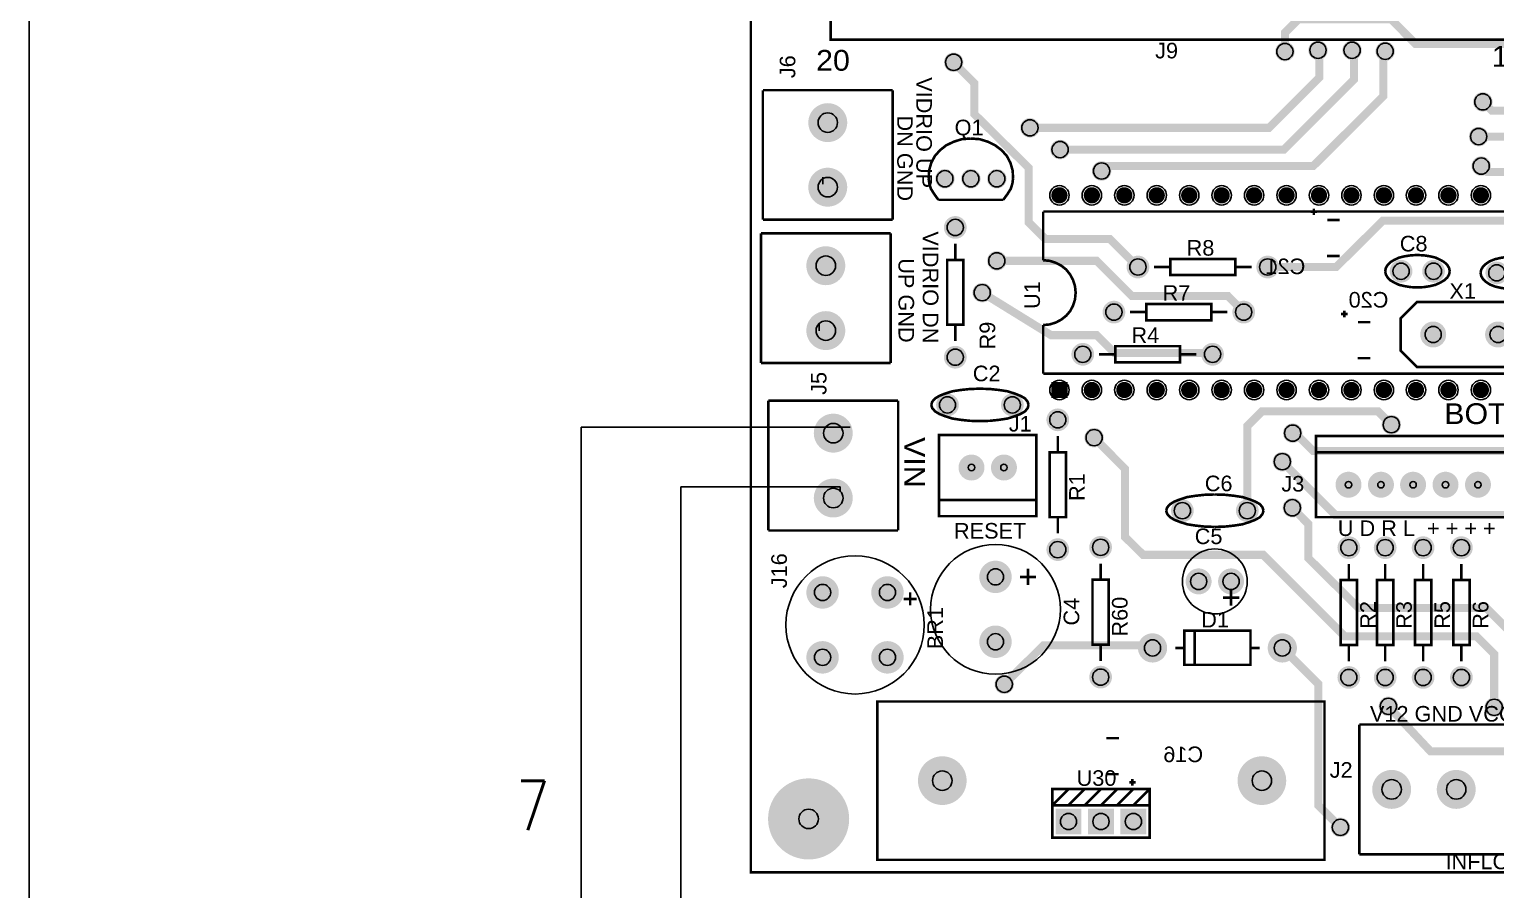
# Model space of a CAD drawing. Header units: inches. Extents: x 15 to 148, y 10 to 111.
# Drawn here: x 126.91 to 134.37, y 98.29 to 102.67 of the extents above; entities that cross this region are included whole.
import ezdxf
from ezdxf.enums import TextEntityAlignment as Align

# ---------------------------------------------------------------- set-up
doc = ezdxf.new("R2010")
doc.units = ezdxf.units.IN
doc.header["$MEASUREMENT"] = 0
doc.layers.add('12632256', color=7, linetype='Continuous')
doc.layers.add('BLK_12AWG', color=7, linetype='Continuous')
doc.layers.add('WIRENO', color=5, linetype='Continuous', true_color=0x0000ff)
doc.styles.add('WD', font='romans.shx')

# ---------------------------------------------------------------- blocks, each defined once
blk = doc.blocks.new('EPAD')
at = {"const_width": 0.5}
blk.add_lwpolyline([(-0.25, 0, 1), (0.25, 0, 1)], format="xyb", close=True, dxfattribs=at)
blk = doc.blocks.new('RPAD')
blk.add_trace([(-0.5, -0.5), (-0.5, 0.5), (0.5, -0.5), (0.5, 0.5)])
blk = doc.blocks.new('pcb')
for points, const_width in [([(132.2578, 99.1057), (136.0918, 99.1057), (136.0918, 103.5537), (132.2578, 103.5537), (132.2578, 99.1057)], 0.008), ([(132.5038, 101.6727), (134.6028, 101.6727), (134.6028, 101.9227), (132.5038, 101.9227), (132.5038, 101.6727)], 0.008), ([(133.9038, 101.6357), (133.9038, 101.6937), (133.9458, 101.7357), (134.2308, 101.7357), (134.3058, 101.6597), (134.6948, 101.6597), (134.8408, 101.5137), (135.0488, 101.5137), (135.3088, 101.2547)], 0.025), ([(133.1178, 101.4007), (133.8548, 101.4007), (134.0098, 101.5557), (134.0098, 101.6087), (134.0058, 101.6397)], 0.025), ([(133.2108, 101.3337), (133.9008, 101.3337), (134.1168, 101.5497), (134.1168, 101.6097), (134.1108, 101.6397)], 0.025), ([(133.3388, 101.2677), (133.3538, 101.2827), (133.9908, 101.2827), (134.2068, 101.4977), (134.2068, 101.6307), (134.2128, 101.6367)], 0.025), ([(133.4508, 100.9717), (133.3648, 101.0577), (133.1658, 101.0577), (133.1138, 101.1097), (133.1138, 101.2777), (132.9468, 101.4427), (132.9468, 101.5377), (132.8828, 101.6027)], 0.025), ([(132.6948, 101.5167), (132.2948, 101.5167)], 0.008), ([(132.2948, 101.5167), (132.2948, 101.1177)], 0.008), ([(132.6948, 101.5167), (132.6948, 101.1177)], 0.008), ([(135.1998, 101.2377), (135.1998, 101.2777), (135.0238, 101.4537), (134.5418, 101.4537), (134.5138, 101.4807)], 0.025), ([(132.8058, 101.2437), (132.8068, 101.2687), (132.8138, 101.2927), (132.8248, 101.3137), (132.8408, 101.3317), (132.8598, 101.3467), (132.8828, 101.3577), (132.9078, 101.3657), (132.9358, 101.3677)], 0.008), ([(133.0658, 101.2437), (133.0648, 101.2687), (133.0578, 101.2927), (133.0468, 101.3137), (133.0308, 101.3317), (133.0108, 101.3467), (132.9888, 101.3577), (132.9628, 101.3657), (132.9358, 101.3677)], 0.008), ([(135.1058, 101.2667), (134.9978, 101.3737), (134.5008, 101.3737)], 0.025), ([(134.9948, 101.2647), (134.5268, 101.2647), (134.5088, 101.2827)], 0.025), ([(132.8058, 101.2437), (132.8078, 101.2287), (132.8128, 101.2127), (132.8228, 101.1967), (132.8358, 101.1787)], 0.008), ([(133.0658, 101.2437), (133.0638, 101.2287), (133.0588, 101.2127), (133.0488, 101.1967), (133.0358, 101.1787)], 0.008), ([(132.8358, 101.1787), (133.0358, 101.1787)], 0.008), ([(133.1588, 100.9927), (133.1588, 101.1427)], 0.008), ([(133.1588, 101.1427), (135.1578, 101.1427)], 0.008), ([(134.0028, 101.1417), (133.9828, 101.1417)], 0.008), ([(133.9928, 101.1317), (133.9928, 101.1517)], 0.008), ([(132.6948, 101.1177), (132.2948, 101.1177)], 0.008), ([(133.8508, 100.9717), (134.0618, 100.9717), (134.2058, 101.1147), (134.7668, 101.1147), (134.9148, 100.9677), (135.2388, 100.9677), (135.2768, 100.9727), (135.2768, 100.9297)], 0.025), ([(134.0728, 101.1167), (134.0348, 101.1167)], 0.008), ([(132.6888, 101.0757), (132.2888, 101.0757)], 0.008), ([(132.2888, 101.0757), (132.2888, 100.6757)], 0.008), ([(132.6888, 101.0757), (132.6888, 100.6757)], 0.008), ([(132.8878, 100.9937), (132.8878, 101.0437)], 0.008), ([(134.0728, 101.0057), (134.0338, 101.0057)], 0.008), ([(134.2128, 100.9587), (134.2148, 100.9687), (134.2208, 100.9787), (134.2288, 100.9867), (134.2408, 100.9937), (134.2558, 101.0007), (134.2728, 101.0047), (134.2918, 101.0077), (134.3118, 101.0087)], 0.008), ([(134.4118, 100.9587), (134.4098, 100.9687), (134.4038, 100.9787), (134.3948, 100.9867), (134.3828, 100.9937), (134.3678, 101.0007), (134.3508, 101.0047), (134.3318, 101.0077), (134.3118, 101.0087)], 0.008), ([(134.5068, 100.9537), (134.5088, 100.9637), (134.5148, 100.9737), (134.5238, 100.9817), (134.5358, 100.9897), (134.5508, 100.9957), (134.5678, 100.9997), (134.5868, 101.0027), (134.6068, 101.0037)], 0.008), ([(132.8628, 100.7937), (132.9128, 100.7937), (132.9128, 100.9937), (132.8628, 100.9937), (132.8628, 100.7937)], 0.008), ([(133.0158, 100.9907), (133.3238, 100.9907), (133.4318, 100.8827), (133.7278, 100.8827), (133.7768, 100.8327)], 0.025), ([(133.2588, 100.8927), (133.2568, 100.9127), (133.2508, 100.9317), (133.2418, 100.9487), (133.2298, 100.9637), (133.2148, 100.9757), (133.1978, 100.9847), (133.1788, 100.9907), (133.1588, 100.9927)], 0.008), ([(133.5008, 100.9717), (133.5508, 100.9717)], 0.008), ([(133.5508, 100.9467), (133.7508, 100.9467), (133.7508, 100.9967), (133.5508, 100.9967), (133.5508, 100.9467)], 0.008), ([(133.7508, 100.9717), (133.8008, 100.9717)], 0.008), ([(134.2128, 100.9587), (134.2148, 100.9487), (134.2208, 100.9387), (134.2288, 100.9307), (134.2408, 100.9237), (134.2558, 100.9167), (134.2728, 100.9127), (134.2918, 100.9097), (134.3118, 100.9087)], 0.008), ([(134.4118, 100.9587), (134.4098, 100.9487), (134.4038, 100.9387), (134.3948, 100.9307), (134.3828, 100.9237), (134.3678, 100.9167), (134.3508, 100.9127), (134.3318, 100.9097), (134.3118, 100.9087)], 0.008), ([(134.5068, 100.9537), (134.5088, 100.9437), (134.5148, 100.9337), (134.5238, 100.9257), (134.5358, 100.9177), (134.5508, 100.9117), (134.5678, 100.9077), (134.5868, 100.9047), (134.6068, 100.9037)], 0.008), ([(132.9708, 100.8927), (133.1828, 100.7617), (133.3238, 100.7617), (133.3788, 100.7067), (133.6458, 100.7067), (133.6808, 100.7027)], 0.025), ([(133.2588, 100.8927), (133.2568, 100.8717), (133.2508, 100.8527), (133.2418, 100.8357), (133.2298, 100.8217), (133.2148, 100.8097), (133.1978, 100.8007), (133.1788, 100.7947), (133.1588, 100.7927)], 0.008), ([(133.4268, 100.8327), (133.4768, 100.8327)], 0.008), ([(133.4768, 100.8077), (133.6768, 100.8077), (133.6768, 100.8577), (133.4768, 100.8577), (133.4768, 100.8077)], 0.008), ([(133.6768, 100.8327), (133.7268, 100.8327)], 0.008), ([(134.0968, 100.8267), (134.0768, 100.8267)], 0.008), ([(134.0868, 100.8167), (134.0868, 100.8367)], 0.008), ([(134.3108, 100.8637), (134.6108, 100.8637), (134.6608, 100.8137), (134.6608, 100.7137), (134.6108, 100.6637), (134.3108, 100.6637), (134.2608, 100.7137), (134.2608, 100.8137), (134.3108, 100.8637)], 0.008), ([(132.8878, 100.7437), (132.8878, 100.7937)], 0.008), ([(133.1588, 100.6427), (133.1588, 100.7927)], 0.008), ([(134.1668, 100.8017), (134.1288, 100.8017)], 0.008), ([(133.3308, 100.7027), (133.3808, 100.7027)], 0.008), ([(133.3808, 100.6777), (133.5808, 100.6777), (133.5808, 100.7277), (133.3808, 100.7277), (133.3808, 100.6777)], 0.008), ([(133.5808, 100.7027), (133.6308, 100.7027)], 0.008), ([(134.1668, 100.6907), (134.1278, 100.6907)], 0.008), ([(132.6888, 100.6757), (132.2888, 100.6757)], 0.008), ([(133.1588, 100.6427), (135.1578, 100.6427)], 0.008), ([(132.7118, 100.5597), (132.3118, 100.5597)], 0.008), ([(132.3118, 100.5597), (132.3118, 100.1597)], 0.008), ([(132.7118, 100.5597), (132.7118, 100.1597)], 0.008), ([(132.8138, 100.5467), (132.8168, 100.5567), (132.8258, 100.5667), (132.8388, 100.5747), (132.8568, 100.5817), (132.8788, 100.5887), (132.9048, 100.5927), (132.9328, 100.5957), (132.9638, 100.5967)], 0.008), ([(133.1138, 100.5467), (133.1108, 100.5567), (133.1028, 100.5667), (133.0888, 100.5747), (133.0708, 100.5817), (133.0488, 100.5887), (133.0228, 100.5927), (132.9948, 100.5957), (132.9638, 100.5967)], 0.008), ([(132.8138, 100.5467), (132.8168, 100.5367), (132.8258, 100.5267), (132.8388, 100.5187), (132.8568, 100.5117), (132.8788, 100.5047), (132.9048, 100.5007), (132.9328, 100.4977), (132.9638, 100.4967)], 0.008), ([(133.1138, 100.5467), (133.1108, 100.5367), (133.1028, 100.5267), (133.0888, 100.5187), (133.0708, 100.5117), (133.0488, 100.5047), (133.0228, 100.5007), (132.9948, 100.4977), (132.9638, 100.4967)], 0.008), ([(133.7878, 100.2207), (133.7878, 100.4817), (133.8328, 100.5267), (134.1908, 100.5267), (134.2318, 100.4857)], 0.025), ([(135.0148, 100.2977), (134.9158, 100.2977), (134.8088, 100.4047), (133.9908, 100.4047), (133.9358, 100.4597), (133.9278, 100.4597)], 0.025), ([(132.8378, 100.2037), (133.1378, 100.2037), (133.1378, 100.4537), (132.8378, 100.4537), (132.8378, 100.2037)], 0.008), ([(133.2038, 100.4507), (133.2038, 100.4007)], 0.008), ([(134.5488, 99.6147), (134.5488, 99.7787), (134.4938, 99.8337), (134.0878, 99.8337), (133.8368, 100.0847), (133.4668, 100.0847), (133.4108, 100.1397), (133.4108, 100.3497), (133.3158, 100.4457)], 0.025), ([(133.9998, 100.2007), (134.8988, 100.2007), (134.8988, 100.4507), (133.9998, 100.4507), (133.9998, 100.2007)], 0.008), ([(133.1788, 100.2007), (133.2288, 100.2007), (133.2288, 100.4007), (133.1788, 100.4007), (133.1788, 100.2007)], 0.008), ([(133.8958, 100.3717), (134.0588, 100.2077), (135.1848, 100.2077)], 0.025), ([(133.9998, 100.4007), (134.8988, 100.4007)], 0.008), ([(133.1378, 100.2537), (132.8378, 100.2537)], 0.008), ([(133.5378, 100.2207), (133.5408, 100.2307), (133.5498, 100.2407), (133.5628, 100.2487), (133.5808, 100.2557), (133.6028, 100.2627), (133.6288, 100.2667), (133.6568, 100.2697), (133.6878, 100.2707)], 0.008), ([(133.8378, 100.2207), (133.8348, 100.2307), (133.8268, 100.2407), (133.8128, 100.2487), (133.7948, 100.2557), (133.7728, 100.2627), (133.7468, 100.2667), (133.7188, 100.2697), (133.6878, 100.2707)], 0.008), ([(135.4688, 99.6277), (134.8178, 99.6277), (134.5248, 99.9207), (134.1308, 99.9207), (133.9758, 100.0747), (133.9758, 100.1797), (133.9268, 100.2297)], 0.025), ([(133.2038, 100.2007), (133.2038, 100.1507)], 0.008), ([(133.5378, 100.2207), (133.5408, 100.2107), (133.5498, 100.2007), (133.5628, 100.1927), (133.5808, 100.1857), (133.6028, 100.1787), (133.6288, 100.1747), (133.6568, 100.1717), (133.6878, 100.1707)], 0.008), ([(133.8378, 100.2207), (133.8348, 100.2107), (133.8268, 100.2007), (133.8128, 100.1927), (133.7948, 100.1857), (133.7728, 100.1787), (133.7468, 100.1747), (133.7188, 100.1717), (133.6878, 100.1707)], 0.008), ([(132.7118, 100.1597), (132.3118, 100.1597)], 0.008), ([(133.3358, 100.0577), (133.3358, 100.0077)], 0.008), ([(134.1008, 100.0567), (134.1008, 100.0067)], 0.008), ([(134.2128, 100.0567), (134.2128, 100.0067)], 0.008), ([(134.3298, 100.0567), (134.3298, 100.0067)], 0.008), ([(134.4478, 100.0567), (134.4478, 100.0067)], 0.008), ([(133.1368, 100.0167), (133.0868, 100.0167)], 0.008), ([(133.1118, 100.0417), (133.1118, 99.9917)], 0.008), ([(132.7488, 99.9687), (132.7488, 99.9287)], 0.008), ([(133.3108, 99.8077), (133.3608, 99.8077), (133.3608, 100.0077), (133.3108, 100.0077), (133.3108, 99.8077)], 0.008), ([(133.7378, 99.9277), (133.7378, 99.9777)], 0.008), ([(134.0758, 99.8067), (134.1258, 99.8067), (134.1258, 100.0067), (134.0758, 100.0067), (134.0758, 99.8067)], 0.008), ([(134.1878, 99.8067), (134.2378, 99.8067), (134.2378, 100.0067), (134.1878, 100.0067), (134.1878, 99.8067)], 0.008), ([(134.3048, 99.8067), (134.3548, 99.8067), (134.3548, 100.0067), (134.3048, 100.0067), (134.3048, 99.8067)], 0.008), ([(134.4228, 99.8067), (134.4728, 99.8067), (134.4728, 100.0067), (134.4228, 100.0067), (134.4228, 99.8067)], 0.008), ([(132.7688, 99.9487), (132.7288, 99.9487)], 0.008), ([(133.7628, 99.9527), (133.7128, 99.9527)], 0.008), ([(133.5938, 99.7457), (133.7978, 99.7457), (133.7978, 99.8507), (133.5938, 99.8507), (133.5938, 99.7457)], 0.008), ([(133.6258, 99.8497), (133.6258, 99.7467)], 0.008), ([(133.0388, 99.6857), (133.1598, 99.8057), (133.4508, 99.8057), (133.4958, 99.7977)], 0.025), ([(133.3358, 99.8077), (133.3358, 99.7577)], 0.008), ([(133.5658, 99.7977), (133.5938, 99.7977)], 0.008), ([(133.7978, 99.7977), (133.8258, 99.7977)], 0.008), ([(133.8958, 99.7977), (134.0068, 99.6867), (134.0068, 99.3437), (134.0068, 99.3127), (134.0748, 99.2447)], 0.025), ([(134.1008, 99.8067), (134.1008, 99.7567)], 0.008), ([(134.2128, 99.8067), (134.2128, 99.7567)], 0.008), ([(134.3298, 99.8067), (134.3298, 99.7567)], 0.008), ([(134.4478, 99.8067), (134.4478, 99.7567)], 0.008), ([(132.6478, 99.1447), (134.0258, 99.1447), (134.0258, 99.6327), (132.6478, 99.6327), (132.6478, 99.1447)], 0.008), ([(134.6738, 99.6347), (134.6738, 99.5607), (134.5918, 99.4787), (134.3528, 99.4787), (134.2228, 99.6177)], 0.025), ([(134.1328, 99.5617), (134.1328, 99.1617)], 0.008), ([(134.9318, 99.5617), (134.9318, 99.1617), (134.1328, 99.1617)], 0.008), ([(134.1328, 99.5617), (134.9318, 99.5617)], 0.008), ([(133.3538, 99.5197), (133.3928, 99.5197)], 0.008), ([(133.3538, 99.4087), (133.3918, 99.4087)], 0.008), ([(133.4238, 99.3837), (133.4438, 99.3837)], 0.008), ([(133.4338, 99.3937), (133.4338, 99.3737)], 0.008), ([(133.1868, 99.3127), (133.1868, 99.3627), (133.4868, 99.3627), (133.4868, 99.3127)], 0.008), ([(133.1868, 99.3127), (133.2368, 99.3627)], 0.008), ([(133.2368, 99.3127), (133.2868, 99.3627)], 0.008), ([(133.2868, 99.3127), (133.3368, 99.3627)], 0.008), ([(133.3368, 99.3127), (133.3868, 99.3627)], 0.008), ([(133.3868, 99.3127), (133.4368, 99.3627)], 0.008), ([(133.4368, 99.3127), (133.4868, 99.3627)], 0.008), ([(133.1868, 99.2127), (133.4868, 99.2127), (133.4868, 99.3127), (133.1868, 99.3127), (133.1868, 99.2127)], 0.008)]:
    blk.add_lwpolyline(points, dxfattribs=dict(const_width=const_width))
for centre, radius in [((133.9038, 101.6357), 0.025), ((134.0058, 101.6397), 0.025), ((134.1108, 101.6397), 0.025), ((134.2128, 101.6367), 0.025), ((132.8828, 101.6027), 0.025), ((134.5138, 101.4807), 0.025), ((132.4948, 101.4167), 0.03), ((133.1178, 101.4007), 0.025), ((134.5008, 101.3737), 0.025), ((133.2108, 101.3337), 0.025), ((133.3388, 101.2677), 0.025), ((134.5088, 101.2827), 0.025), ((132.4948, 101.2177), 0.03), ((132.8558, 101.2437), 0.025), ((132.9358, 101.2437), 0.025), ((133.0158, 101.2437), 0.025), ((133.2088, 101.1927), 0.03), ((133.3088, 101.1927), 0.03), ((133.4088, 101.1927), 0.03), ((133.5088, 101.1927), 0.03), ((133.6088, 101.1927), 0.03), ((133.7088, 101.1927), 0.03), ((133.8088, 101.1927), 0.03), ((133.9088, 101.1927), 0.03), ((134.0088, 101.1927), 0.03), ((134.1088, 101.1927), 0.03), ((134.2088, 101.1927), 0.03), ((134.3078, 101.1927), 0.03), ((134.4078, 101.1927), 0.03), ((134.5078, 101.1927), 0.03), ((132.8878, 101.0937), 0.025), ((133.0158, 100.9907), 0.025), ((132.4888, 100.9757), 0.03), ((133.4508, 100.9717), 0.025), ((133.8508, 100.9717), 0.025), ((134.2618, 100.9587), 0.025), ((134.3618, 100.9587), 0.025), ((134.5568, 100.9537), 0.025), ((132.9708, 100.8927), 0.025), ((133.3768, 100.8327), 0.025), ((133.7768, 100.8327), 0.025), ((132.4888, 100.7757), 0.03), ((134.3608, 100.7637), 0.025), ((134.5608, 100.7637), 0.025), ((132.8878, 100.6937), 0.025), ((133.2808, 100.7027), 0.025), ((133.6808, 100.7027), 0.025), ((133.2088, 100.5927), 0.03), ((133.3088, 100.5927), 0.03), ((133.4088, 100.5927), 0.03), ((133.5088, 100.5927), 0.03), ((133.6088, 100.5927), 0.03), ((133.7088, 100.5927), 0.03), ((133.8088, 100.5927), 0.03), ((133.9088, 100.5927), 0.03), ((134.0088, 100.5927), 0.03), ((134.1088, 100.5927), 0.03), ((134.2088, 100.5927), 0.03), ((134.3078, 100.5927), 0.03), ((134.4078, 100.5927), 0.03), ((134.5078, 100.5927), 0.03), ((132.8638, 100.5467), 0.025), ((133.0638, 100.5467), 0.025), ((133.2038, 100.5007), 0.025), ((134.2318, 100.4857), 0.025), ((132.5118, 100.4597), 0.03), ((133.3158, 100.4457), 0.025), ((133.9278, 100.4597), 0.025), ((133.8958, 100.3717), 0.025), ((132.9378, 100.3537), 0.01), ((133.0378, 100.3537), 0.01), ((132.5118, 100.2597), 0.03), ((134.0998, 100.3007), 0.01), ((134.1998, 100.3007), 0.01), ((134.2988, 100.3007), 0.01), ((134.3988, 100.3007), 0.01), ((134.4988, 100.3007), 0.01), ((133.5878, 100.2207), 0.025), ((133.7878, 100.2207), 0.025), ((133.9268, 100.2297), 0.025), ((133.2038, 100.1007), 0.025), ((133.3358, 100.1077), 0.025), ((134.1008, 100.1067), 0.025), ((134.2128, 100.1067), 0.025), ((134.3298, 100.1067), 0.025), ((134.4478, 100.1067), 0.025), ((133.0118, 100.0167), 0.025), ((133.6378, 100.0027), 0.025), ((133.7378, 100.0027), 0.025), ((132.4788, 99.9687), 0.025), ((132.6788, 99.9687), 0.025), ((133.0118, 99.8167), 0.025), ((132.4788, 99.7687), 0.025), ((132.6788, 99.7687), 0.025), ((133.4958, 99.7977), 0.025), ((133.8958, 99.7977), 0.025), ((133.0388, 99.6857), 0.025), ((133.3358, 99.7077), 0.025), ((134.1008, 99.7067), 0.025), ((134.2128, 99.7067), 0.025), ((134.3298, 99.7067), 0.025), ((134.4478, 99.7067), 0.025), ((134.2228, 99.6177), 0.025), ((134.5488, 99.6147), 0.025), ((132.8478, 99.3887), 0.03), ((133.8328, 99.3887), 0.03), ((134.2328, 99.3617), 0.03), ((134.4318, 99.3617), 0.03), ((132.4358, 99.2707), 0.03), ((133.2368, 99.2627), 0.025), ((133.3368, 99.2627), 0.025), ((133.4368, 99.2627), 0.025), ((134.0748, 99.2447), 0.025)]:
    blk.add_circle(centre, radius)
at = {"layer": '12632256'}
for centre, radius in [((133.0118, 99.9167), 0.2), ((132.5788, 99.8687), 0.213), ((133.6878, 100.0027), 0.1)]:
    blk.add_circle(centre, radius, dxfattribs=at)
for name, p, xscale, yscale in [('EPAD', (133.9038, 101.6357), 0.06, 0.06), ('EPAD', (134.0058, 101.6397), 0.06, 0.06), ('EPAD', (134.1108, 101.6397), 0.06, 0.06), ('EPAD', (134.2128, 101.6367), 0.06, 0.06), ('EPAD', (132.8828, 101.6027), 0.06, 0.06), ('EPAD', (134.5138, 101.4807), 0.06, 0.06), ('EPAD', (132.4948, 101.4167), 0.12, 0.12), ('EPAD', (133.1178, 101.4007), 0.06, 0.06), ('EPAD', (134.5008, 101.3737), 0.06, 0.06), ('EPAD', (133.2108, 101.3337), 0.06, 0.06), ('EPAD', (133.3388, 101.2677), 0.06, 0.06), ('EPAD', (134.5088, 101.2827), 0.06, 0.06), ('EPAD', (132.4948, 101.2177), 0.12, 0.12), ('EPAD', (132.8558, 101.2437), 0.06, 0.06), ('EPAD', (132.9358, 101.2437), 0.06, 0.06), ('EPAD', (133.0158, 101.2437), 0.06, 0.06), ('EPAD', (133.2088, 101.1927), 0.05, 0.05), ('EPAD', (133.3088, 101.1927), 0.05, 0.05), ('EPAD', (133.4088, 101.1927), 0.05, 0.05), ('EPAD', (133.5088, 101.1927), 0.05, 0.05), ('EPAD', (133.6088, 101.1927), 0.05, 0.05), ('EPAD', (133.7088, 101.1927), 0.05, 0.05), ('EPAD', (133.8088, 101.1927), 0.05, 0.05), ('EPAD', (133.9088, 101.1927), 0.05, 0.05), ('EPAD', (134.0088, 101.1927), 0.05, 0.05), ('EPAD', (134.1088, 101.1927), 0.05, 0.05), ('EPAD', (134.2088, 101.1927), 0.05, 0.05), ('EPAD', (134.3078, 101.1927), 0.05, 0.05), ('EPAD', (134.4078, 101.1927), 0.05, 0.05), ('EPAD', (134.5078, 101.1927), 0.05, 0.05), ('EPAD', (132.8878, 101.0937), 0.07, 0.07), ('EPAD', (132.4888, 100.9757), 0.12, 0.12), ('EPAD', (133.0158, 100.9907), 0.06, 0.06), ('EPAD', (133.4508, 100.9717), 0.07, 0.07), ('EPAD', (133.8508, 100.9717), 0.07, 0.07), ('EPAD', (134.2618, 100.9587), 0.07, 0.07), ('EPAD', (134.3618, 100.9587), 0.07, 0.07), ('EPAD', (134.5568, 100.9537), 0.07, 0.07), ('EPAD', (132.9708, 100.8927), 0.06, 0.06), ('EPAD', (132.4888, 100.7757), 0.12, 0.12), ('EPAD', (133.3768, 100.8327), 0.07, 0.07), ('EPAD', (133.7768, 100.8327), 0.07, 0.07), ('EPAD', (134.3608, 100.7637), 0.08, 0.08), ('EPAD', (134.5608, 100.7637), 0.08, 0.08), ('EPAD', (133.2808, 100.7027), 0.07, 0.07), ('EPAD', (133.6808, 100.7027), 0.07, 0.07), ('EPAD', (132.8878, 100.6937), 0.07, 0.07), ('RPAD', (133.2088, 100.5927), 0.05, 0.05), ('EPAD', (133.3088, 100.5927), 0.05, 0.05), ('EPAD', (133.4088, 100.5927), 0.05, 0.05), ('EPAD', (133.5088, 100.5927), 0.05, 0.05), ('EPAD', (133.6088, 100.5927), 0.05, 0.05), ('EPAD', (133.7088, 100.5927), 0.05, 0.05), ('EPAD', (133.8088, 100.5927), 0.05, 0.05), ('EPAD', (133.9088, 100.5927), 0.05, 0.05), ('EPAD', (134.0088, 100.5927), 0.05, 0.05), ('EPAD', (134.1088, 100.5927), 0.05, 0.05), ('EPAD', (134.2088, 100.5927), 0.05, 0.05), ('EPAD', (134.3078, 100.5927), 0.05, 0.05), ('EPAD', (134.4078, 100.5927), 0.05, 0.05), ('EPAD', (134.5078, 100.5927), 0.05, 0.05), ('EPAD', (132.8638, 100.5467), 0.07, 0.07), ('EPAD', (133.0638, 100.5467), 0.07, 0.07), ('EPAD', (132.5118, 100.4597), 0.12, 0.12), ('EPAD', (133.2038, 100.5007), 0.07, 0.07), ('EPAD', (134.2318, 100.4857), 0.06, 0.06), ('EPAD', (133.3158, 100.4457), 0.06, 0.06), ('EPAD', (133.9278, 100.4597), 0.06, 0.06), ('EPAD', (132.9378, 100.3537), 0.08, 0.08), ('EPAD', (133.0378, 100.3537), 0.08, 0.08), ('EPAD', (133.8958, 100.3717), 0.06, 0.06), ('EPAD', (134.0998, 100.3007), 0.08, 0.08), ('EPAD', (134.1998, 100.3007), 0.08, 0.08), ('EPAD', (134.2988, 100.3007), 0.08, 0.08), ('EPAD', (134.3988, 100.3007), 0.08, 0.08), ('EPAD', (134.4988, 100.3007), 0.08, 0.08), ('EPAD', (132.5118, 100.2597), 0.12, 0.12), ('EPAD', (133.5878, 100.2207), 0.07, 0.07), ('EPAD', (133.7878, 100.2207), 0.07, 0.07), ('EPAD', (133.9268, 100.2297), 0.06, 0.06), ('EPAD', (133.2038, 100.1007), 0.07, 0.07), ('EPAD', (133.3358, 100.1077), 0.07, 0.07), ('EPAD', (134.1008, 100.1067), 0.07, 0.07), ('EPAD', (134.2128, 100.1067), 0.07, 0.07), ('EPAD', (134.3298, 100.1067), 0.07, 0.07), ('EPAD', (134.4478, 100.1067), 0.07, 0.07), ('EPAD', (133.0118, 100.0167), 0.1, 0.1), ('EPAD', (132.4788, 99.9687), 0.1, 0.1), ('EPAD', (132.6788, 99.9687), 0.1, 0.1), ('EPAD', (133.6378, 100.0027), 0.08, 0.08), ('EPAD', (133.7378, 100.0027), 0.08, 0.08), ('EPAD', (133.0118, 99.8167), 0.1, 0.1), ('EPAD', (133.4958, 99.7977), 0.09, 0.09), ('EPAD', (133.8958, 99.7977), 0.09, 0.09), ('EPAD', (132.4788, 99.7687), 0.1, 0.1), ('EPAD', (132.6788, 99.7687), 0.1, 0.1), ('EPAD', (133.3358, 99.7077), 0.07, 0.07), ('EPAD', (133.0388, 99.6857), 0.06, 0.06), ('EPAD', (134.1008, 99.7067), 0.07, 0.07), ('EPAD', (134.2128, 99.7067), 0.07, 0.07), ('EPAD', (134.3298, 99.7067), 0.07, 0.07), ('EPAD', (134.4478, 99.7067), 0.07, 0.07), ('EPAD', (134.2228, 99.6177), 0.06, 0.06), ('EPAD', (134.5488, 99.6147), 0.06, 0.06), ('EPAD', (132.8478, 99.3887), 0.15, 0.15), ('EPAD', (133.8328, 99.3887), 0.15, 0.15), ('EPAD', (132.4358, 99.2707), 0.25, 0.25), ('EPAD', (134.2328, 99.3617), 0.12, 0.12), ('EPAD', (134.4318, 99.3617), 0.12, 0.12), ('RPAD', (133.2368, 99.2627), 0.08, 0.08), ('RPAD', (133.3368, 99.2627), 0.08, 0.08), ('RPAD', (133.4368, 99.2627), 0.08, 0.08), ('EPAD', (134.0748, 99.2447), 0.06, 0.06)]:
    blk.add_blockref(name, p, dxfattribs=dict(xscale=xscale, yscale=yscale))
for s, height, width, p in [('20', 0.064, 1.09375, (132.4588, 101.5767)), ('J9', 0.048, 1.041667, (133.5038, 101.6147)), ('1', 0.064, 1.09375, (134.5408, 101.5887)), ('Q1', 0.048, 1.041667, (132.8858, 101.3777)), ('R8', 0.048, 1.041667, (133.6008, 101.0067)), ('C8', 0.048, 1.041667, (134.2578, 101.0197)), ('X1', 0.048, 1.041667, (134.4108, 100.8737)), ('R7', 0.048, 1.041667, (133.5268, 100.8677)), ('R4', 0.048, 1.041667, (133.4308, 100.7377)), ('C2', 0.048, 1.041667, (132.9418, 100.6197)), ('J1', 0.048, 1.041667, (133.0528, 100.4647)), ('BOTONES', 0.064, 1.09375, (134.3948, 100.4877)), ('C6', 0.048, 1.041667, (133.6568, 100.2807)), ('J3', 0.048, 1.041667, (133.8928, 100.2797)), ('RESET', 0.048, 1.041667, (132.8838, 100.1347)), ('C5', 0.048, 1.041667, (133.6258, 100.1177)), ('U D R L  + + + +', 0.048, 1.041667, (134.0668, 100.1427)), ('D1', 0.048, 1.041667, (133.6458, 99.8607)), ('V12 GND VCC VF', 0.048, 1.041667, (134.1658, 99.5707)), ('J2', 0.048, 1.041667, (134.0418, 99.3977)), ('U30', 0.048, 1.041667, (133.2618, 99.3727)), ('INFLOW', 0.048, 1.041667, (134.3988, 99.1157))]:
    blk.add_text(s, height=height, dxfattribs=dict(at, width=width)).set_placement(p)
for s, height, rotation, width, p in [('J6', 0.048, 90, 1.041667, (132.3948, 101.5537)), ('VIDRIO UP', 0.048, 270, 1.041667, (132.7678, 101.5567)), ('DN GND', 0.048, 270, 1.041667, (132.7088, 101.4387)), ('VIDRIO DN', 0.048, 270, 1.041667, (132.7878, 101.0817)), ('UP GND', 0.048, 270, 1.041667, (132.7128, 100.9987)), ('U1', 0.048, 90, 1.041667, (133.1488, 100.8427)), ('R9', 0.048, 90, 1.041667, (133.0108, 100.7177)), ('J5', 0.048, 90, 1.041667, (132.4908, 100.5777)), ('VIN', 0.064, 270, 1.09375, (132.7308, 100.4477)), ('R1', 0.048, 90, 1.041667, (133.2868, 100.2507)), ('J16', 0.048, 90, 1.041667, (132.3688, 99.9817)), ('C4', 0.048, 90, 1.041667, (133.2698, 99.8667)), ('R60', 0.048, 90, 1.041667, (133.4188, 99.8327)), ('R2', 0.048, 90, 1.041667, (134.1838, 99.8567)), ('R3', 0.048, 90, 1.041667, (134.2948, 99.8567)), ('R5', 0.048, 90, 1.041667, (134.4128, 99.8567)), ('R6', 0.048, 90, 1.041667, (134.5308, 99.8567)), ('BR1', 0.048, 90, 1.041667, (132.8498, 99.7937))]:
    blk.add_text(s, height=height, rotation=rotation, dxfattribs=dict(at, width=width)).set_placement(p)
at = {"layer": '12632256', "text_generation_flag": 2, "width": 1.041667}
for s, p in [('C21', (133.9668, 100.9497)), ('C20', (134.2228, 100.8467)), ('C16', (133.6518, 99.4457))]:
    blk.add_text(s, height=0.048, dxfattribs=at).set_placement(p)
blk = doc.blocks.new('WD_WNV')
at = {"style": 'WD', "flags": 1}
for tag, p in [('W01USER', (-0.0625, 0.0938)), ('W02USER', (-0.0625, 0.0859)), ('W03USER', (-0.0625, 0.0781)), ('W04USER', (-0.0625, 0.0703)), ('W05USER', (-0.0625, 0.0625)), ('W06USER', (-0.0625, 0.0547)), ('W07USER', (-0.0625, 0.0469)), ('W08USER', (-0.0625, 0.0391)), ('W09USER', (-0.0625, 0.0312)), ('W10USER', (-0.0625, 0.0234))]:
    blk.add_attdef(tag, text='', height=0.005, dxfattribs=at).set_placement(p, align=Align.CENTER)
at = {"linetype": 'Continuous', "style": 'WD', "width": 0.8}
blk.add_attdef('WIRENO', text='', height=0.125, dxfattribs=at).set_placement((-0.05, 0), align=Align.MIDDLE_RIGHT)

msp = doc.modelspace()

# ---------------------------------------------------------------- linework, layer by layer
at = {"color": 7, "linetype": 'Continuous'}
msp.add_line((126.9102, 110.7588), (126.9102, 94.5738), dxfattribs=at)
at = {"layer": 'BLK_12AWG'}
for p, q in [((130.9452, 101.9153), (130.9452, 101.879)), ((130.927, 101.1339), (130.927, 101.1703)), ((129.7173, 96.8252), (129.7173, 100.6428)), ((129.7173, 100.6428), (131.0838, 100.6428)), ((130.2234, 97.0528), (130.2234, 100.3394)), ((130.2234, 100.3394), (131.0332, 100.3394)), ((131.0332, 100.3394), (131.0332, 100.3141))]:
    msp.add_line(p, q, dxfattribs=at)

# ---------------------------------------------------------------- block references
at = {"layer": 'BLK_12AWG', "xscale": 1.65, "yscale": 1.65, "zscale": 1.65}
msp.add_blockref('pcb', (-87.6459, -65.1457), dxfattribs=at)
at = {"layer": 'WIRENO'}
ref = msp.add_blockref('WD_WNV', (129.6564, 98.7191), dxfattribs=dict(at, xscale=2, yscale=2, zscale=2))
ref.add_attrib('WIRENO', '7', dxfattribs={"linetype": 'Continuous', "height": 0.25, "style": 'WD', "width": 0.8}).set_placement((129.5564, 98.7191), align=Align.MIDDLE_RIGHT)

doc.saveas('drawing.dxf')
